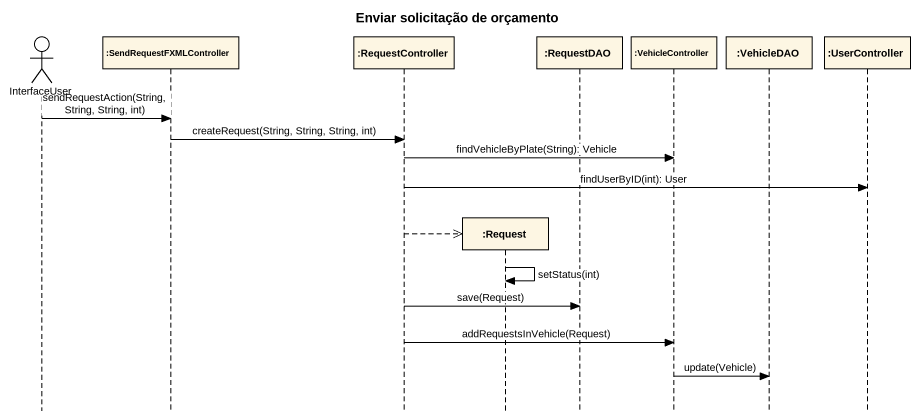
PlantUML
@startuml
title Enviar solicitação de orçamento
hide footbox
actor InterfaceUser
participant ":SendRequestFXMLController" as SendRequestFXMLController
participant ":RequestController" as RequestController
participant ":Request" as Request
participant ":RequestDAO" as RequestDAO
participant ":VehicleController" as VehicleController
participant ":VehicleDAO" as VehicleDAO
participant ":UserController" as UserController

InterfaceUser -> SendRequestFXMLController : sendRequestAction(String, String, String, int)
SendRequestFXMLController -> RequestController : createRequest(String, String, String, int)
RequestController -> VehicleController : findVehicleByPlate(String): Vehicle
RequestController -> UserController : findUserByID(int): User
RequestController -->> Request **
Request -> Request : setStatus(int)
RequestController -> RequestDAO : save(Request)
RequestController -> VehicleController : addRequestsInVehicle(Request)
VehicleController -> VehicleDAO : update(Vehicle)
@enduml
